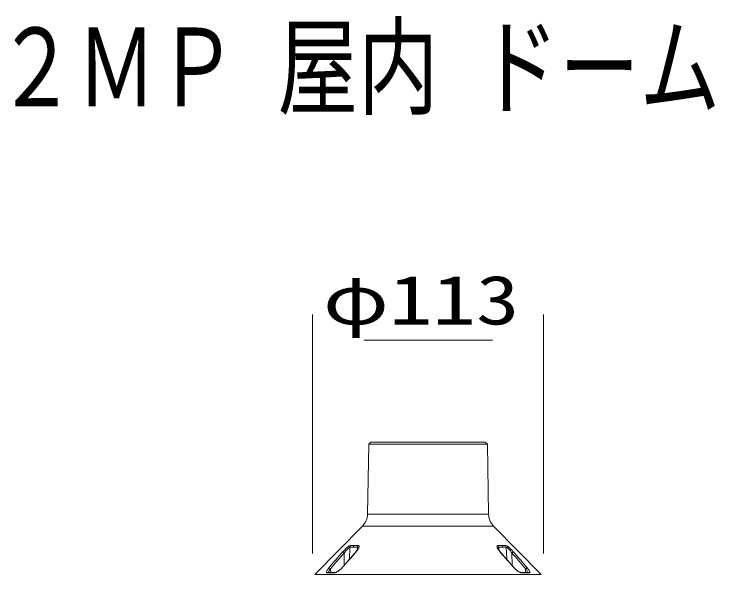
# Model space of a CAD drawing. Units: millimetres on the paper. Extents: x -62 to 64, y -59 to 59.
# Drawn here: x -34.54 to 0.83, y 31.87 to 59.3 of the extents above; entities that cross this region are included whole.
import ezdxf
from ezdxf.enums import TextEntityAlignment as Align

# ---------------------------------------------------------------- set-up
doc = ezdxf.new("R2010")
doc.units = ezdxf.units.MM
doc.layers.add('0-0_MOJI1', color=7, linetype='Continuous')
doc.layers.add('0-2_GAIKEI', color=4, linetype='Continuous', lineweight=9)
doc.layers.add('0-3_SUNPO', color=7, linetype='Continuous', lineweight=9)
doc.styles.add('ＭＳ ゴシック', font='')
doc.styles.get('ＭＳ ゴシック').set_extended_font_data('MS Gothic')

msp = doc.modelspace()

# ---------------------------------------------------------------- linework, layer by layer
at = {"layer": '0-2_GAIKEI', "color": 7}
for p, q in [((-17.209, 38.257), (-17.269, 34.827)), ((-17.106, 38.357), (-17.209, 38.257)), ((-17.106, 38.357), (-11.51, 38.357)), ((-11.51, 38.357), (-11.406, 38.257)), ((-11.406, 38.257), (-11.346, 34.827)), ((-17.513, 34.247), (-19.843, 31.874)), ((-11.103, 34.247), (-8.772, 31.874))]:
    msp.add_line(p, q, dxfattribs=at)
at = {"layer": '0-2_GAIKEI'}
for p, q in [((-17.209, 38.257), (-11.406, 38.257)), ((-17.269, 34.827), (-11.346, 34.827)), ((-17.513, 34.247), (-11.103, 34.247)), ((-18.094, 33.302), (-17.927, 33.302)), ((-17.73, 33.302), (-17.927, 33.302)), ((-10.521, 33.302), (-10.688, 33.302)), ((-18.416, 32.325), (-18.41, 32.934)), ((-18.154, 32.625), (-18.131, 33.211)), ((-17.776, 33.07), (-17.765, 33.211)), ((-10.839, 33.07), (-10.851, 33.211)), ((-10.461, 32.625), (-10.484, 33.211)), ((-10.2, 32.325), (-10.206, 32.934)), ((-19.843, 31.874), (-8.772, 31.874)), ((-19.063, 31.971), (-19.085, 32.154)), ((-9.552, 31.971), (-9.531, 32.154))]:
    msp.add_line(p, q, dxfattribs=at)
for points in [[(-18.485, 32.978), (-18.402, 33.071), (-18.331, 33.142), (-18.288, 33.181), (-18.244, 33.218), (-18.207, 33.247), (-18.17, 33.272), (-18.144, 33.286), (-18.12, 33.297), (-18.107, 33.301), (-18.094, 33.302)], [(-17.838, 32.978), (-17.791, 33.032), (-17.75, 33.088), (-17.732, 33.116), (-17.715, 33.144), (-17.697, 33.183), (-17.685, 33.22), (-17.682, 33.238), (-17.681, 33.255), (-17.682, 33.267), (-17.686, 33.278), (-17.692, 33.288), (-17.701, 33.295), (-17.717, 33.301), (-17.73, 33.302)], [(-10.777, 32.978), (-10.796, 32.998), (-10.835, 33.046), (-10.871, 33.095), (-10.9, 33.144), (-10.919, 33.183), (-10.931, 33.22), (-10.934, 33.238), (-10.935, 33.255), (-10.933, 33.267), (-10.929, 33.278), (-10.923, 33.288), (-10.915, 33.295), (-10.899, 33.301), (-10.885, 33.302), (-10.688, 33.302)], [(-10.13, 32.978), (-10.209, 33.066), (-10.284, 33.142), (-10.328, 33.181), (-10.372, 33.218), (-10.409, 33.247), (-10.446, 33.272), (-10.471, 33.286), (-10.495, 33.297), (-10.515, 33.302), (-10.521, 33.302)], [(-18.531, 32.194), (-18.475, 32.258), (-18.191, 32.583), (-17.936, 32.877), (-17.88, 32.942), (-17.852, 32.974)], [(-18.485, 32.978), (-18.478, 32.978), (-18.46, 32.972), (-18.434, 32.955), (-18.41, 32.934)], [(-18.41, 32.934), (-18.403, 32.943), (-18.347, 33.016), (-18.288, 33.085), (-18.24, 33.134), (-18.194, 33.176), (-18.172, 33.193), (-18.152, 33.205), (-18.143, 33.209), (-18.131, 33.211)], [(-17.852, 32.974), (-17.802, 33.035), (-17.767, 33.084), (-17.746, 33.123), (-17.733, 33.155)], [(-17.838, 32.978), (-17.848, 32.977), (-17.852, 32.974)], [(-17.733, 33.155), (-17.733, 33.177), (-17.738, 33.195), (-17.742, 33.201), (-17.747, 33.206), (-17.758, 33.21), (-17.765, 33.211)], [(-10.882, 33.155), (-10.882, 33.177), (-10.878, 33.195), (-10.874, 33.201), (-10.869, 33.206), (-10.862, 33.209), (-10.851, 33.211)], [(-10.764, 32.974), (-10.814, 33.035), (-10.848, 33.084), (-10.87, 33.123), (-10.882, 33.155)], [(-10.085, 32.194), (-10.142, 32.26), (-10.426, 32.584), (-10.679, 32.877), (-10.735, 32.942), (-10.764, 32.974)], [(-10.13, 32.978), (-10.138, 32.978), (-10.148, 32.975), (-10.161, 32.969), (-10.175, 32.96), (-10.191, 32.948), (-10.206, 32.934), (-10.235, 32.972), (-10.28, 33.03), (-10.328, 33.085), (-10.375, 33.135), (-10.421, 33.176), (-10.443, 33.193), (-10.463, 33.205), (-10.473, 33.209), (-10.484, 33.211)], [(-19.258, 31.962), (-19.271, 31.965), (-19.28, 31.974), (-19.283, 31.986), (-19.283, 31.998), (-19.28, 32.011), (-19.275, 32.026), (-19.263, 32.054), (-19.246, 32.083), (-19.217, 32.127), (-19.184, 32.171), (-19.163, 32.197)], [(-19.163, 32.197), (-19.157, 32.197), (-19.144, 32.194), (-19.123, 32.184), (-19.103, 32.17), (-19.085, 32.154)], [(-18.877, 31.962), (-18.853, 31.966), (-18.827, 31.973), (-18.797, 31.985), (-18.766, 32), (-18.728, 32.022), (-18.69, 32.047), (-18.652, 32.075), (-18.616, 32.104), (-18.55, 32.164), (-18.519, 32.197)], [(-18.531, 32.194), (-18.566, 32.158), (-18.63, 32.1), (-18.694, 32.051), (-18.746, 32.018), (-18.784, 31.998), (-18.819, 31.984), (-18.844, 31.979), (-18.847, 31.979)], [(-9.739, 31.962), (-9.755, 31.964), (-9.772, 31.968), (-9.796, 31.976), (-9.821, 31.986), (-9.855, 32.003), (-9.889, 32.022), (-9.925, 32.046), (-9.96, 32.072), (-9.997, 32.102), (-10.033, 32.134), (-10.096, 32.195), (-10.097, 32.197)], [(-10.097, 32.197), (-10.09, 32.197), (-10.087, 32.196), (-10.085, 32.194)], [(-10.085, 32.194), (-10.044, 32.152), (-9.978, 32.094), (-9.914, 32.046), (-9.861, 32.013), (-9.821, 31.994), (-9.791, 31.983), (-9.772, 31.979), (-9.769, 31.979)], [(-9.453, 32.197), (-9.458, 32.197), (-9.471, 32.194), (-9.492, 32.184), (-9.513, 32.17), (-9.531, 32.154)], [(-9.357, 31.962), (-9.343, 31.966), (-9.335, 31.975), (-9.332, 31.983), (-9.332, 31.993), (-9.335, 32.011), (-9.342, 32.03), (-9.359, 32.066), (-9.382, 32.103), (-9.409, 32.141), (-9.453, 32.197)], [(-19.186, 31.976), (-19.178, 32.002), (-19.165, 32.03), (-19.15, 32.059), (-19.126, 32.096), (-19.1, 32.134), (-19.085, 32.154)], [(-19.087, 31.954), (-18.986, 31.956), (-18.877, 31.962)], [(-19.053, 31.97), (-18.946, 31.973), (-18.847, 31.979)], [(-9.563, 31.97), (-9.669, 31.973), (-9.769, 31.979)], [(-9.529, 31.954), (-9.588, 31.955), (-9.739, 31.962)], [(-9.429, 31.976), (-9.435, 31.994), (-9.442, 32.012), (-9.458, 32.044), (-9.477, 32.077), (-9.515, 32.134), (-9.531, 32.154)]]:
    msp.add_lwpolyline(points, dxfattribs=at)
at = {"layer": '0-2_GAIKEI', "color": 7}
for centre, start, end in [((-18.119, 34.842), 315.5162, 359), ((-10.496, 34.842), 181, 224.4838)]:
    msp.add_arc(centre, 0.85, start, end, dxfattribs=at)
at = {"layer": '0-2_GAIKEI'}
for centre, radius, start, end in [((-17.982, 33.204), 0.149, 138.931, 177.3735), ((-17.815, 33.209), 0.146, 140.1516, 179.4925), ((-17.606, 33.203), 0.159, 141.3776, 177.1739), ((-11.009, 33.203), 0.159, 2.8237, 38.6212), ((-10.8, 33.209), 0.146, 0.5086, 39.8496), ((-10.634, 33.204), 0.149, 2.6223, 41.0705), ((73.759, -47.709), 122.554, 138.82346, 139.3069), ((-121.76, 121.754), 136.273, 318.89004, 319.32364), ((-98.138, 102.231), 106.038, 318.66479, 319.22462), ((-17.968, 56.942), 23.732, 269.6058, 270.0161), ((-17.97, 69.857), 36.647, 270.0132, 270.3201), ((-10.646, 69.862), 36.652, 269.6799, 269.9867), ((69.599, 102.297), 106.139, 220.77564, 221.33495), ((-10.648, 56.96), 23.749, 269.9841, 270.394), ((93.214, 121.815), 136.365, 220.6765, 221.10981), ((-102.316, -47.658), 122.476, 40.69295, 41.17669), ((-19.086, 33.804), 1.85, 264.6453, 269.9573), ((-19.221, 31.928), 0.0504, 85.914, 138.0413), ((-19.053, 33.606), 1.636, 264.2407, 270.0033), ((-18.844, 31.938), 0.041, 94.5652, 143.9474), ((-9.772, 31.938), 0.041, 36.0511, 85.4384), ((-9.563, 33.61), 1.639, 269.9982, 275.7486), ((-9.563, 31.925), 0.0451, 39.4389, 89.0497), ((-9.53, 33.804), 1.85, 270.0423, 275.3551), ((-9.395, 31.928), 0.0504, 41.9566, 94.0985)]:
    msp.add_arc(centre, radius, start, end, dxfattribs=at)
for centre, major_axis, ratio, start_param, end_param in [((-10.816, 32.93), (0.0524, 0.0445), 0.360077, 0.007811, 0.494422), ((-18.476, 32.145), (0.0555, -0.0497), 0.309985, 2.689743, 3.140703)]:
    msp.add_ellipse(centre, major_axis=major_axis, ratio=ratio, start_param=start_param, end_param=end_param, dxfattribs=at)
at = {"layer": '0-3_SUNPO'}
for p, q in [((-19.956, 32.909), (-19.956, 44.607)), ((-8.66, 32.909), (-8.66, 44.607)), ((-17.456, 43.357), (-11.16, 43.357))]:
    msp.add_line(p, q, dxfattribs=at)

# ---------------------------------------------------------------- texts
at = {"layer": '0-0_MOJI1', "style": 'ＭＳ ゴシック', "width": 0.75}
msp.add_text('２ＭＰ 屋内 ドーム ＡＩカメラ（パイプ取付金具付）', height=3.849, dxfattribs=at).set_placement((-35.45, 53.649), align=Align.BOTTOM_LEFT)
at = {"layer": '0-3_SUNPO', "style": 'ＭＳ ゴシック', "width": 1.3}
msp.add_text('φ113', height=2.405, dxfattribs=at).set_placement((-19.451, 43.395), align=Align.BOTTOM_LEFT)

doc.saveas('drawing.dxf')
